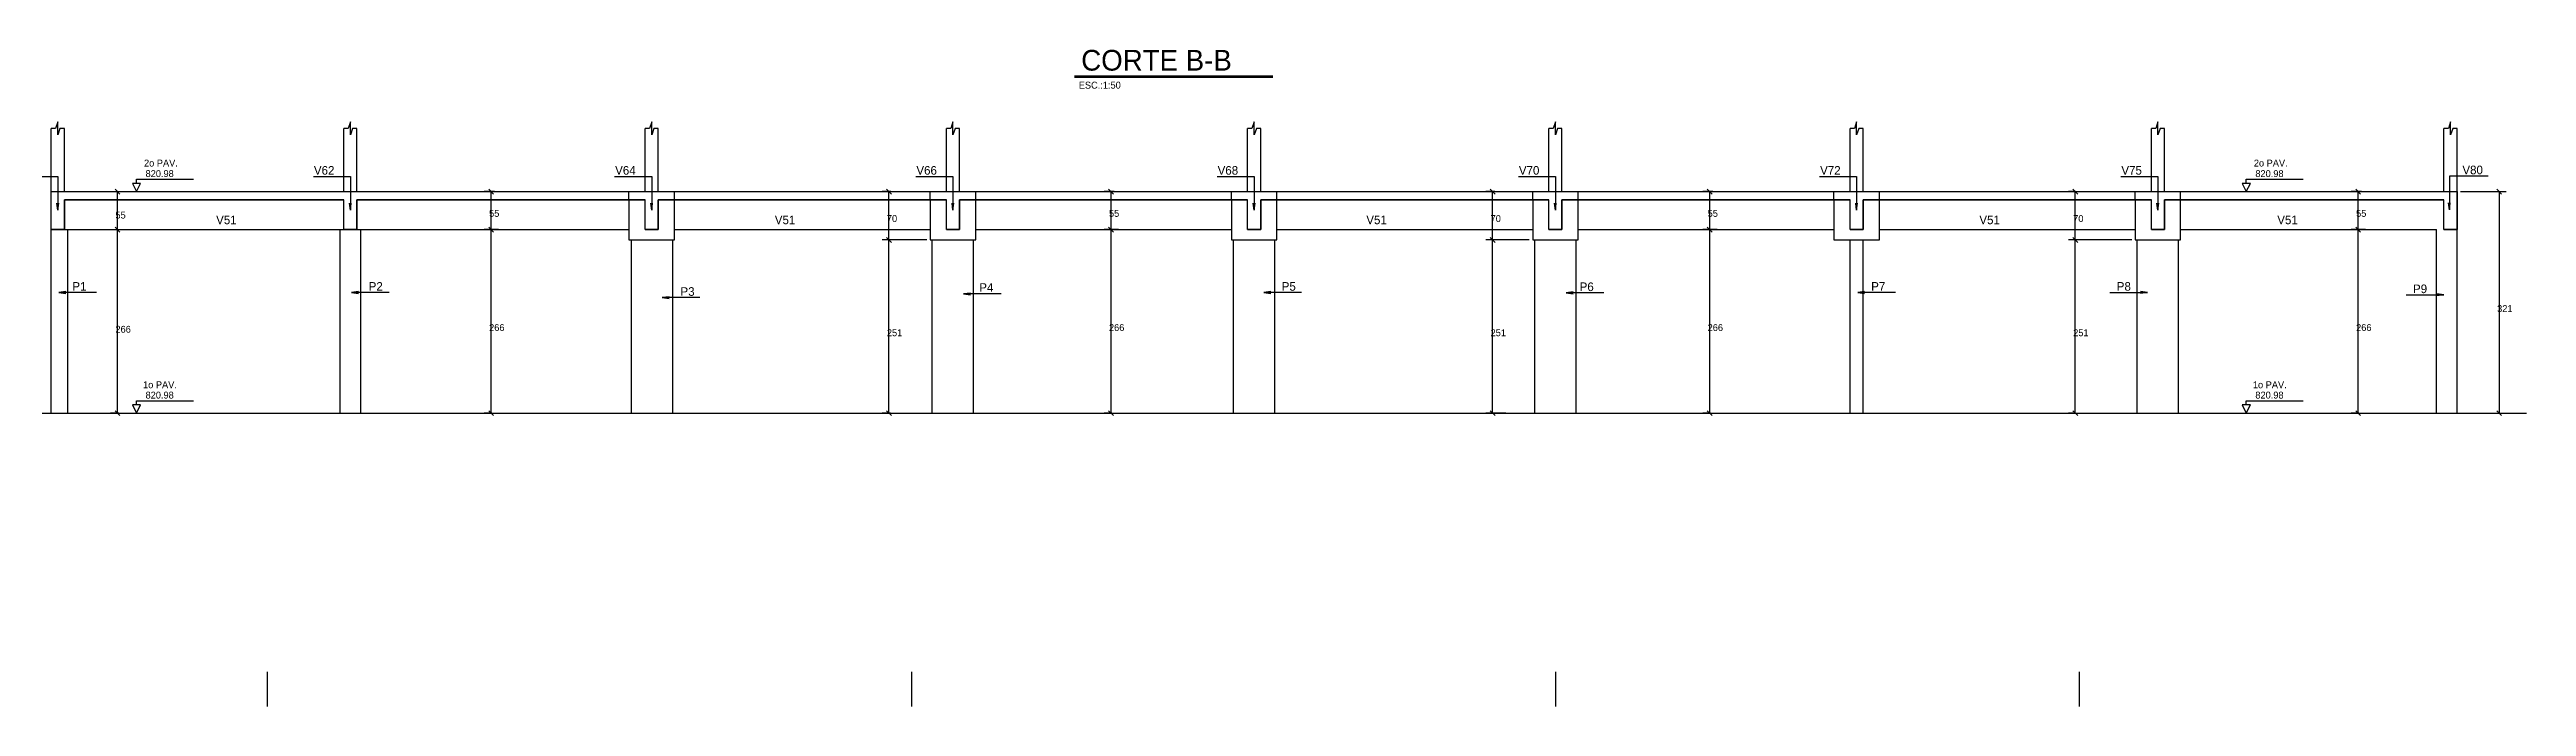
# Model space of a CAD drawing. Header units: metres. Extents: x -5 to 8289, y -6 to 3839.
# Drawn here: x 2767 to 6360, y 869 to 1821 of the extents above; entities that cross this region are included whole.
import ezdxf

# ---------------------------------------------------------------- set-up
doc = ezdxf.new("R2010")
doc.units = ezdxf.units.M

msp = doc.modelspace()

# ---------------------------------------------------------------- linework, layer by layer
at = {"layer": '2', "color": 2}
for p, q in [((2869.000763, 1611.423456), (2861.929695, 1618.494524)), ((3411.047652, 1611.423456), (3403.976584, 1618.494524)), ((3988.100788, 1611.423456), (3981.02972, 1618.494524)), ((4310.262132, 1611.423456), (4303.191064, 1618.494524)), ((4863.861297, 1611.423456), (4856.790229, 1618.494524)), ((5178.73891, 1611.423456), (5171.667842, 1618.494524)), ((5708.979188, 1611.423456), (5701.90812, 1618.494524)), ((6119.418262, 1611.423456), (6112.347194, 1618.494524)), ((6316.929339, 1618.494524), (6324.000407, 1611.423456)), ((2869.000763, 1556.423456), (2861.929695, 1563.494524)), ((2869.000763, 1556.423456), (2861.929695, 1563.494524)), ((3411.047652, 1556.423456), (3403.976584, 1563.494524)), ((3411.047652, 1556.423456), (3403.976584, 1563.494524)), ((3988.100788, 1541.423456), (3981.02972, 1548.494524)), ((3988.100788, 1541.423456), (3981.02972, 1548.494524)), ((4310.262132, 1556.423456), (4303.191064, 1563.494524)), ((4310.262132, 1556.423456), (4303.191064, 1563.494524)), ((4863.861297, 1541.423456), (4856.790229, 1548.494524)), ((4863.861297, 1541.423456), (4856.790229, 1548.494524)), ((5178.73891, 1556.423456), (5171.667842, 1563.494524)), ((5178.73891, 1556.423456), (5171.667842, 1563.494524)), ((5708.979188, 1541.423456), (5701.90812, 1548.494524)), ((5708.979188, 1541.423456), (5701.90812, 1548.494524)), ((6119.418262, 1556.423456), (6112.347194, 1563.494524)), ((6119.418262, 1556.423456), (6112.347194, 1563.494524)), ((2869.000763, 1290.423456), (2861.929695, 1297.494524)), ((3411.047652, 1290.423456), (3403.976584, 1297.494524)), ((3988.100788, 1290.423456), (3981.02972, 1297.494524)), ((4310.262132, 1290.423456), (4303.191064, 1297.494524)), ((4863.861297, 1290.423456), (4856.790229, 1297.494524)), ((5178.73891, 1290.423456), (5171.667842, 1297.494524)), ((5708.979188, 1290.423456), (5701.90812, 1297.494524)), ((6119.418262, 1290.423456), (6112.347194, 1297.494524)), ((6316.929339, 1297.494524), (6324.000407, 1290.423456))]:
    msp.add_line(p, q, dxfattribs=at)
at = {"layer": '3', "color": 3}
for p, q in [((2769.36, 1614.95899), (2769.36, 1706.645501)), ((2788.36, 1614.95899), (2788.36, 1706.645501)), ((3193.86, 1614.95899), (3193.86, 1706.645501)), ((3212.86, 1614.95899), (3212.86, 1706.645501)), ((3630.86, 1614.95899), (3630.86, 1706.645501)), ((3649.86, 1614.95899), (3649.86, 1706.645501)), ((4067.86, 1614.95899), (4067.86, 1706.645501)), ((4086.86, 1614.95899), (4086.86, 1706.645501)), ((4504.86, 1614.95899), (4504.86, 1706.645501)), ((4523.86, 1614.95899), (4523.86, 1706.645501)), ((4941.86, 1614.95899), (4941.86, 1706.645501)), ((4960.86, 1614.95899), (4960.86, 1706.645501)), ((5378.86, 1614.95899), (5378.86, 1706.645501)), ((5397.86, 1614.95899), (5397.86, 1706.645501)), ((5815.86, 1614.95899), (5815.86, 1706.645501)), ((5834.86, 1614.95899), (5834.86, 1706.645501)), ((6240.36, 1614.95899), (6240.36, 1706.645501)), ((6259.36, 1614.95899), (6259.36, 1706.645501)), ((2887.045405, 1626.95899), (2893.045405, 1614.95899)), ((2899.045405, 1626.95899), (2887.045405, 1626.95899)), ((2893.045405, 1632.95899), (2975.619671, 1632.95899)), ((2893.045405, 1626.95899), (2893.045405, 1632.95899)), ((2893.045405, 1614.95899), (2899.045405, 1626.95899)), ((5947.617585, 1626.95899), (5953.617585, 1614.95899)), ((5959.617585, 1626.95899), (5947.617585, 1626.95899)), ((5953.617585, 1632.95899), (6036.191851, 1632.95899)), ((5953.617585, 1626.95899), (5953.617585, 1632.95899)), ((5953.617585, 1614.95899), (5959.617585, 1626.95899)), ((3607.36, 1602.95899), (3607.36, 1614.95899)), ((3607.36, 1602.95899), (3607.36, 1544.95899)), ((3673.36, 1602.95899), (3673.36, 1614.95899)), ((3673.36, 1544.95899), (3673.36, 1602.95899)), ((4044.36, 1602.95899), (4044.36, 1614.95899)), ((4044.36, 1602.95899), (4044.36, 1544.95899)), ((4110.36, 1602.95899), (4110.36, 1614.95899)), ((4110.36, 1544.95899), (4110.36, 1602.95899)), ((4481.36, 1602.95899), (4481.36, 1614.95899)), ((4481.36, 1602.95899), (4481.36, 1544.95899)), ((4547.36, 1602.95899), (4547.36, 1614.95899)), ((4547.36, 1544.95899), (4547.36, 1602.95899)), ((4918.36, 1602.95899), (4918.36, 1614.95899)), ((4918.36, 1602.95899), (4918.36, 1544.95899)), ((4984.36, 1602.95899), (4984.36, 1614.95899)), ((4984.36, 1544.95899), (4984.36, 1602.95899)), ((5355.36, 1602.95899), (5355.36, 1614.95899)), ((5355.36, 1602.95899), (5355.36, 1544.95899)), ((5421.36, 1602.95899), (5421.36, 1614.95899)), ((5421.36, 1544.95899), (5421.36, 1602.95899)), ((5792.36, 1602.95899), (5792.36, 1614.95899)), ((5792.36, 1602.95899), (5792.36, 1544.95899)), ((5858.36, 1602.95899), (5858.36, 1614.95899)), ((5858.36, 1544.95899), (5858.36, 1602.95899)), ((2769.36, 1293.95899), (2769.36, 1559.95899)), ((2788.36, 1559.95899), (3193.86, 1559.95899)), ((2793.36, 1293.95899), (2793.36, 1559.95899)), ((3188.36, 1293.95899), (3188.36, 1559.95899)), ((3212.86, 1559.95899), (3607.36, 1559.95899)), ((3218.36, 1293.95899), (3218.36, 1559.95899)), ((3673.36, 1559.95899), (4044.36, 1559.95899)), ((4110.36, 1559.95899), (4481.36, 1559.95899)), ((4547.36, 1559.95899), (4918.36, 1559.95899)), ((4984.36, 1559.95899), (5355.36, 1559.95899)), ((5421.36, 1559.95899), (5792.36, 1559.95899)), ((5858.36, 1559.95899), (6229.36, 1559.95899)), ((6229.36, 1293.95899), (6229.36, 1559.95899)), ((6259.36, 1293.95899), (6259.36, 1559.95899)), ((3607.36, 1544.95899), (3673.36, 1544.95899)), ((3610.36, 1544.95899), (3610.36, 1293.95899)), ((3670.36, 1544.95899), (3670.36, 1293.95899)), ((4044.36, 1544.95899), (4110.36, 1544.95899)), ((4047.36, 1293.95899), (4047.36, 1544.95899)), ((4107.36, 1293.95899), (4107.36, 1544.95899)), ((4481.36, 1544.95899), (4547.36, 1544.95899)), ((4484.36, 1293.95899), (4484.36, 1544.95899)), ((4544.36, 1293.95899), (4544.36, 1544.95899)), ((4918.36, 1544.95899), (4984.36, 1544.95899)), ((4921.36, 1293.95899), (4921.36, 1544.95899)), ((4981.36, 1293.95899), (4981.36, 1544.95899)), ((5355.36, 1544.95899), (5421.36, 1544.95899)), ((5378.86, 1293.95899), (5378.86, 1544.95899)), ((5397.86, 1293.95899), (5397.86, 1544.95899)), ((5792.36, 1544.95899), (5858.36, 1544.95899)), ((5795.36, 1293.95899), (5795.36, 1544.95899)), ((5855.36, 1293.95899), (5855.36, 1544.95899)), ((2634.190269, 1293.95899), (6360.005132, 1293.95899)), ((2887.045405, 1305.95899), (2893.045405, 1293.95899)), ((2899.045405, 1305.95899), (2887.045405, 1305.95899)), ((2893.045405, 1311.95899), (2975.619671, 1311.95899)), ((2893.045405, 1305.95899), (2893.045405, 1311.95899)), ((2893.045405, 1293.95899), (2899.045405, 1305.95899)), ((5947.617585, 1305.95899), (5953.617585, 1293.95899)), ((5959.617585, 1305.95899), (5947.617585, 1305.95899)), ((5953.617585, 1311.95899), (6036.191851, 1311.95899)), ((5953.617585, 1305.95899), (5953.617585, 1311.95899)), ((5953.617585, 1293.95899), (5959.617585, 1305.95899)), ((3082.623006, 918.92655), (3082.623006, 868.92705)), ((4017.107115, 918.92655), (4017.107115, 868.92705)), ((4951.591223, 918.92655), (4951.591223, 868.92705)), ((5711.102831, 918.92655), (5711.102831, 868.92705))]:
    msp.add_line(p, q, dxfattribs=at)
at = {"layer": '6', "color": 6}
for p, q in [((4253.958389, 1782.845886), (4541.343328, 1782.845886)), ((4253.958389, 1781.047846), (4541.343328, 1781.047846)), ((2769.36, 1559.95899), (2769.36, 1614.95899)), ((2769.36, 1614.95899), (6259.36, 1614.95899)), ((2788.36, 1559.95899), (2788.36, 1602.95899)), ((2788.36, 1602.95899), (3193.86, 1602.95899)), ((3193.86, 1559.95899), (3193.86, 1602.95899)), ((3212.86, 1602.95899), (3630.86, 1602.95899)), ((3212.86, 1559.95899), (3212.86, 1602.95899)), ((3600.86, 1602.95899), (3630.86, 1602.95899)), ((3630.86, 1559.95899), (3630.86, 1602.95899)), ((3649.86, 1602.95899), (4067.86, 1602.95899)), ((3649.86, 1559.95899), (3649.86, 1602.95899)), ((4067.86, 1559.95899), (4067.86, 1602.95899)), ((4086.86, 1602.95899), (4504.86, 1602.95899)), ((4086.86, 1559.95899), (4086.86, 1602.95899)), ((4504.86, 1559.95899), (4504.86, 1602.95899)), ((4523.86, 1602.95899), (4941.86, 1602.95899)), ((4523.86, 1559.95899), (4523.86, 1602.95899)), ((4941.86, 1559.95899), (4941.86, 1602.95899)), ((4960.86, 1602.95899), (5378.86, 1602.95899)), ((4960.86, 1559.95899), (4960.86, 1602.95899)), ((5378.86, 1559.95899), (5378.86, 1602.95899)), ((5397.86, 1602.95899), (5815.86, 1602.95899)), ((5397.86, 1559.95899), (5397.86, 1602.95899)), ((5815.86, 1559.95899), (5815.86, 1602.95899)), ((5834.86, 1602.95899), (6240.36, 1602.95899)), ((5834.86, 1559.95899), (5834.86, 1602.95899)), ((6240.36, 1559.95899), (6240.36, 1602.95899)), ((6259.36, 1559.95899), (6259.36, 1614.95899)), ((2769.36, 1559.95899), (2788.36, 1559.95899)), ((3193.86, 1559.95899), (3212.86, 1559.95899)), ((3630.86, 1559.95899), (3649.86, 1559.95899)), ((4067.86, 1559.95899), (4086.86, 1559.95899)), ((4504.86, 1559.95899), (4523.86, 1559.95899)), ((4941.86, 1559.95899), (4960.86, 1559.95899)), ((5378.86, 1559.95899), (5397.86, 1559.95899)), ((5815.86, 1559.95899), (5834.86, 1559.95899)), ((6240.36, 1559.95899), (6259.36, 1559.95899))]:
    msp.add_line(p, q, dxfattribs=at)
at = {"layer": '8', "color": 8}
msp.add_lwpolyline([(2769.36, 1559.95899), (2769.36, 1614.95899), (6259.36, 1614.95899), (6259.36, 1559.95899), (6240.36, 1559.95899), (6240.36, 1602.95899), (5834.86, 1602.95899), (5834.86, 1559.95899), (5815.86, 1559.95899), (5815.86, 1602.95899), (5397.86, 1602.95899), (5397.86, 1559.95899), (5378.86, 1559.95899), (5378.86, 1602.95899), (4960.86, 1602.95899), (4960.86, 1559.95899), (4941.86, 1559.95899), (4941.86, 1602.95899), (4523.86, 1602.95899), (4523.86, 1559.95899), (4504.86, 1559.95899), (4504.86, 1602.95899), (4086.86, 1602.95899), (4086.86, 1559.95899), (4067.86, 1559.95899), (4067.86, 1602.95899), (3649.86, 1602.95899), (3649.86, 1559.95899), (3630.86, 1559.95899), (3630.86, 1602.95899), (3212.86, 1602.95899), (3212.86, 1559.95899), (3193.86, 1559.95899), (3193.86, 1602.95899), (2788.36, 1602.95899), (2788.36, 1559.95899), (2769.36, 1559.95899)], dxfattribs=at)
at = {"layer": '9', "color": 9}
for p, q in [((2865.465229, 1559.95899), (2865.465229, 1614.95899)), ((3412.209026, 1614.95899), (3397.512118, 1614.95899)), ((3407.512118, 1559.95899), (3407.512118, 1614.95899)), ((3987.481445, 1614.95899), (3974.565254, 1614.95899)), ((3984.565254, 1544.95899), (3984.565254, 1614.95899)), ((4311.423506, 1614.95899), (4296.726598, 1614.95899)), ((4306.726598, 1559.95899), (4306.726598, 1614.95899)), ((4863.616651, 1614.95899), (4850.325763, 1614.95899)), ((4860.325763, 1544.95899), (4860.325763, 1614.95899)), ((5179.900284, 1614.95899), (5165.203376, 1614.95899)), ((5175.203376, 1559.95899), (5175.203376, 1614.95899)), ((5705.842891, 1614.95899), (5695.443654, 1614.95899)), ((5705.443654, 1544.95899), (5705.443654, 1614.95899)), ((6120.579635, 1614.95899), (6105.882728, 1614.95899)), ((6115.882728, 1559.95899), (6115.882728, 1614.95899)), ((6264.36, 1614.95899), (6330.464873, 1614.95899)), ((6320.464873, 1614.95899), (6320.464873, 1293.95899)), ((2865.465229, 1293.95899), (2865.465229, 1559.95899)), ((3418.134755, 1559.95899), (3397.512118, 1559.95899)), ((3407.512118, 1293.95899), (3407.512118, 1559.95899)), ((4317.349235, 1559.95899), (4296.726598, 1559.95899)), ((4306.726598, 1293.95899), (4306.726598, 1559.95899)), ((5185.826013, 1559.95899), (5165.203376, 1559.95899)), ((5175.203376, 1293.95899), (5175.203376, 1559.95899)), ((6126.505364, 1559.95899), (6105.882728, 1559.95899)), ((6115.882728, 1293.95899), (6115.882728, 1559.95899)), ((4039.36, 1544.95899), (3974.565254, 1544.95899)), ((3984.565254, 1293.95899), (3984.565254, 1544.95899)), ((4913.36, 1544.95899), (4850.325763, 1544.95899)), ((4860.325763, 1293.95899), (4860.325763, 1544.95899)), ((5787.36, 1544.95899), (5695.443654, 1544.95899)), ((5705.443654, 1293.95899), (5705.443654, 1544.95899)), ((2867.328329, 1293.95899), (2855.465229, 1293.95899)), ((3408.463599, 1293.95899), (3397.512118, 1293.95899)), ((3986.976721, 1293.95899), (3974.565254, 1293.95899)), ((4307.678079, 1293.95899), (4296.726598, 1293.95899)), ((4879.672309, 1293.95899), (4850.325763, 1293.95899)), ((5176.154857, 1293.95899), (5165.203376, 1293.95899)), ((5702.42281, 1293.95899), (5695.443654, 1293.95899)), ((6116.834209, 1293.95899), (6105.882728, 1293.95899)), ((6312.074042, 1293.95899), (6330.464873, 1293.95899))]:
    msp.add_line(p, q, dxfattribs=at)
for points in [[(2788.36, 1706.645501), (2782.026655, 1706.645501), (2778.86, 1697.145501), (2778.86, 1716.1455), (2775.693327, 1706.645501), (2769.36, 1706.645501)], [(3212.86, 1706.645501), (3206.526655, 1706.645501), (3203.36, 1697.145501), (3203.36, 1716.1455), (3200.193327, 1706.645501), (3193.86, 1706.645501)], [(3649.86, 1706.645501), (3643.526655, 1706.645501), (3640.36, 1697.145501), (3640.36, 1716.1455), (3637.193327, 1706.645501), (3630.86, 1706.645501)], [(4086.86, 1706.645501), (4080.526655, 1706.645501), (4077.36, 1697.145501), (4077.36, 1716.1455), (4074.193327, 1706.645501), (4067.86, 1706.645501)], [(4523.86, 1706.645501), (4517.526655, 1706.645501), (4514.36, 1697.145501), (4514.36, 1716.1455), (4511.193327, 1706.645501), (4504.86, 1706.645501)], [(4960.86, 1706.645501), (4954.526655, 1706.645501), (4951.36, 1697.145501), (4951.36, 1716.1455), (4948.193327, 1706.645501), (4941.86, 1706.645501)], [(5397.86, 1706.645501), (5391.526655, 1706.645501), (5388.36, 1697.145501), (5388.36, 1716.1455), (5385.193327, 1706.645501), (5378.86, 1706.645501)], [(5834.86, 1706.645501), (5828.526655, 1706.645501), (5825.36, 1697.145501), (5825.36, 1716.1455), (5822.193327, 1706.645501), (5815.86, 1706.645501)], [(6259.36, 1706.645501), (6253.026655, 1706.645501), (6249.86, 1697.145501), (6249.86, 1716.1455), (6246.693327, 1706.645501), (6240.36, 1706.645501)], [(2724.521531, 1636.841578), (2778.837019, 1636.841578), (2778.837019, 1588.165682), (2777.531757, 1598.08013), (2778.837019, 1588.165682), (2780.142281, 1598.08013)], [(3149.596604, 1636.841578), (3203.337019, 1636.841578), (3203.337019, 1588.165682), (3202.031757, 1598.08013), (3203.337019, 1588.165682), (3204.642281, 1598.08013)], [(3586.596604, 1636.841578), (3640.337019, 1636.841578), (3640.337019, 1588.165682), (3639.031757, 1598.08013), (3640.337019, 1588.165682), (3641.642281, 1598.08013)], [(4023.596604, 1636.841578), (4077.337019, 1636.841578), (4077.337019, 1588.165682), (4076.031757, 1598.08013), (4077.337019, 1588.165682), (4078.642281, 1598.08013)], [(4460.596604, 1636.841578), (4514.337019, 1636.841578), (4514.337019, 1588.165682), (4513.031757, 1598.08013), (4514.337019, 1588.165682), (4515.642281, 1598.08013)], [(4897.596604, 1636.841578), (4951.337019, 1636.841578), (4951.337019, 1588.165682), (4950.031757, 1598.08013), (4951.337019, 1588.165682), (4952.642281, 1598.08013)], [(5334.596604, 1636.841578), (5388.337019, 1636.841578), (5388.337019, 1588.165682), (5387.031757, 1598.08013), (5388.337019, 1588.165682), (5389.642281, 1598.08013)], [(5771.596604, 1636.841578), (5825.337019, 1636.841578), (5825.337019, 1588.165682), (5824.031757, 1598.08013), (5825.337019, 1588.165682), (5826.642281, 1598.08013)], [(6304.257407, 1637.458834), (6248.140132, 1637.458834), (6248.140132, 1588.782938), (6246.83487, 1598.697386), (6248.140132, 1588.782938), (6249.445394, 1598.697386)], [(2835.026267, 1468.811948), (2780.427767, 1468.811948), (2790.342216, 1470.11721), (2780.427767, 1468.811948), (2790.342216, 1467.506686)], [(3259.526267, 1468.811948), (3204.927767, 1468.811948), (3214.842216, 1470.11721), (3204.927767, 1468.811948), (3214.842216, 1467.506686)], [(3710.242519, 1461.316948), (3655.644019, 1461.316948), (3665.558467, 1462.62221), (3655.644019, 1461.316948), (3665.558467, 1460.011686)], [(4147.392887, 1466.654975), (4092.794387, 1466.654975), (4102.708835, 1467.960237), (4092.794387, 1466.654975), (4102.708835, 1465.349713)], [(4583.061005, 1468.811948), (4528.462505, 1468.811948), (4538.376954, 1470.11721), (4528.462505, 1468.811948), (4538.376954, 1467.506686)], [(5021.597384, 1468.309408), (4966.998883, 1468.309408), (4976.913332, 1469.61467), (4966.998883, 1468.309408), (4976.913332, 1467.004146)], [(5444.526267, 1468.811948), (5389.927767, 1468.811948), (5399.842216, 1470.11721), (5389.927767, 1468.811948), (5399.842216, 1467.506686)], [(5755.623248, 1468.811948), (5810.221749, 1468.811948), (5800.3073, 1470.11721), (5810.221749, 1468.811948), (5800.3073, 1467.506686)], [(6185.418771, 1465.327753), (6240.017271, 1465.327753), (6230.102823, 1466.633015), (6240.017271, 1465.327753), (6230.102823, 1464.022491)]]:
    msp.add_lwpolyline(points, dxfattribs=at)

# ---------------------------------------------------------------- texts
at = {"layer": '2', "color": 2}
for s, p in [('ESC.:1:50', (4259.897027, 1764.264627)), ('55', (2862.465229, 1575.95899)), ('55', (3404.512118, 1578.45899)), ('70', (3981.565254, 1570.95899)), ('55', (4303.726598, 1578.45899)), ('70', (4857.325763, 1570.95899)), ('55', (5172.203376, 1578.45899)), ('70', (5702.443654, 1570.95899)), ('55', (6112.882728, 1578.45899)), ('321', (6317.464873, 1440.45899)), ('266', (2862.465229, 1410.45899)), ('266', (3404.512118, 1412.95899)), ('251', (3981.565254, 1405.45899)), ('266', (4303.726598, 1412.95899)), ('251', (4857.325763, 1405.45899)), ('266', (5172.203376, 1412.95899)), ('251', (5702.443654, 1405.45899)), ('266', (6112.882728, 1412.95899))]:
    msp.add_text(s, height=10, dxfattribs=at).set_placement(p)
at = {"layer": '3', "color": 3}
for s, height, p in [('2o PAV.', 10, (2903.930299, 1651.363937)), ('2o PAV.', 10, (5964.502479, 1651.363937)), ('820.98', 10, (2906.167423, 1636.08482)), ('V62', 12.5, (3150.356445, 1639.517422)), ('V64', 12.5, (3587.356445, 1639.517422)), ('V66', 12.5, (4024.356445, 1639.517422)), ('V68', 12.5, (4461.356445, 1639.517422)), ('V70', 12.5, (4898.356445, 1639.517422)), ('V72', 12.5, (5335.356445, 1639.517422)), ('V75', 12.5, (5772.356445, 1639.517422)), ('820.98', 10, (5966.739603, 1636.08482)), ('V80', 12.5, (6267.069877, 1640.134678)), ('V51', 12.5, (3008.536792, 1567.767487)), ('V51', 12.5, (3818.945961, 1567.767487)), ('V51', 12.5, (4677.052298, 1567.767487)), ('V51', 12.5, (5566.362502, 1567.767487)), ('V51', 12.5, (5998.536057, 1567.767487)), ('P1', 12.5, (2799.971106, 1471.35134)), ('P2', 12.5, (3229.797789, 1471.35134)), ('P3', 12.5, (3682.125931, 1463.956899)), ('P4', 12.5, (4115.557462, 1469.749494)), ('P5', 12.5, (4554.296888, 1471.35134)), ('P6', 12.5, (4986.542223, 1470.8488)), ('P7', 12.5, (5409.471106, 1471.35134)), ('P8', 12.5, (5765.678409, 1471.35134)), ('P9', 12.5, (6195.473932, 1467.867145)), ('1o PAV.', 10, (2902.555506, 1330.084191)), ('1o PAV.', 10, (5963.127686, 1330.084191)), ('820.98', 10, (2906.167423, 1315.08482)), ('820.98', 10, (5966.739603, 1315.08482))]:
    msp.add_text(s, height=height, dxfattribs=at).set_placement(p)
at = {"layer": '6', "color": 6}
msp.add_text('CORTE B-B', height=30, dxfattribs=at).set_placement((4263.472936, 1790.369975))

doc.saveas('drawing.dxf')
